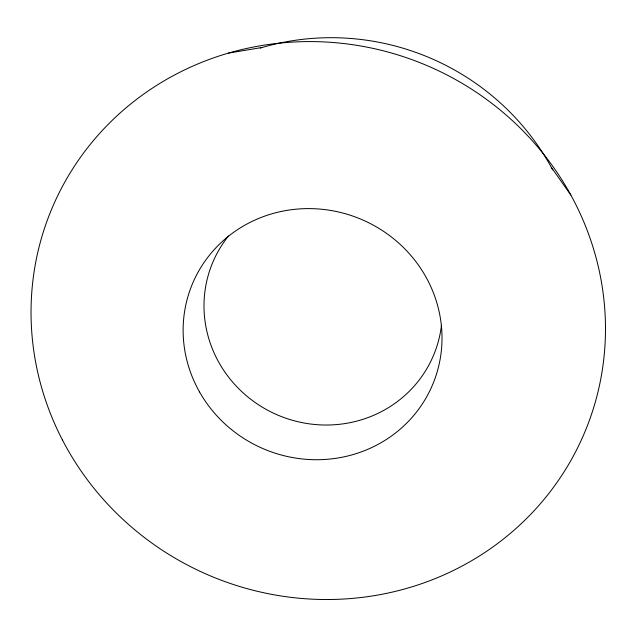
<?xml version="1.0" encoding="UTF-8"?>
<svg xmlns="http://www.w3.org/2000/svg" width="637" height="637" viewBox="0 0 637 637"><rect width="100%" height="100%" fill="white"/><g stroke="black" fill="none" stroke-linecap="round" stroke-linejoin="round"><path stroke-width="0.96" d="M228.428 53.11L262.189 47.464M551.284 167.284L570.832 195.033M260.278 48.03A245.826 238.628 22.7 0 1 552.693 169.872M441.481 325.268A119.772 115.464 22.7 0 1 278.457 415.38A119.772 115.464 22.7 0 1 228.532 235.945M62.426 439.952A288.943 277.183 22.7 0 0 559.246 479.191A288.943 277.183 22.7 0 0 333.111 42.504A288.943 277.183 22.7 0 0 62.426 439.952M199.516 391.898A130.243 124.717 22.7 0 0 423.685 401.851A130.243 124.717 22.7 0 0 314.503 208.737A130.243 124.717 22.7 0 0 199.516 391.898"/></g></svg>
